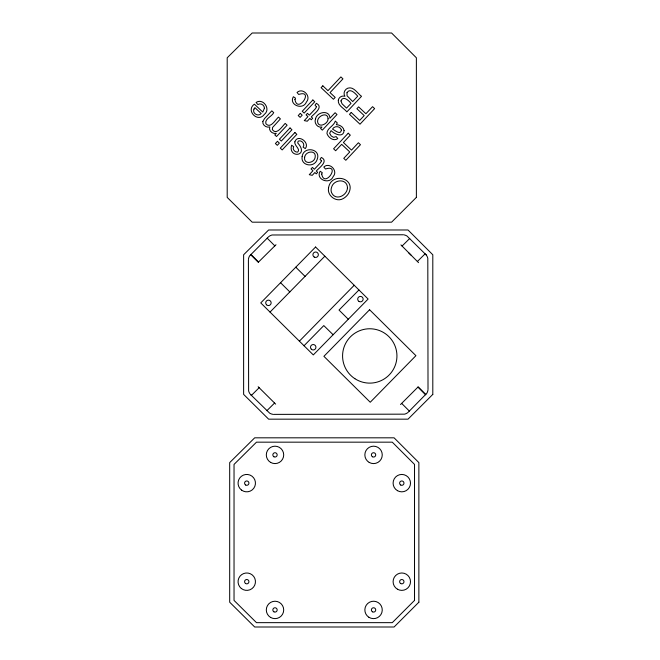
<?xml version="1.0" encoding="UTF-8"?>
<svg xmlns="http://www.w3.org/2000/svg" width="660" height="660" viewBox="0 0 660 660"><rect width="100%" height="100%" fill="white"/><g stroke="black" fill="none" stroke-linecap="round" stroke-linejoin="round"><path stroke-width="0.99" d="M427.969 390.06L427.804 390.868A9.446 9.446 0 0 1 426.789 393.327L408.21 412.211M248.457 259.099L248.622 258.291A9.347 9.347 0 0 1 249.637 255.849L268.405 236.94M270.031 312.089L324.844 256.204M299.368 341.179L354.189 285.293M304.004 345.766L323.796 325.586L333.11 334.727M358.924 289.988L339.025 310.06L348.29 319.25M400.513 404.53L418.192 386.851L425.848 394.573M275.995 244.728L258.274 262.3L250.577 254.611M275.665 404.118L259.149 387.725L251.427 395.381L250.437 394.383M402.072 246.048L409.728 238.466M266.871 410.693L274.593 403.037M417.384 261.492L425.106 253.836L426.253 254.999M407.649 412.698L406.964 413.152A9.446 9.446 0 0 1 404.506 414.166L273.685 414.381M268.966 236.462L269.659 235.999A9.562 9.562 0 0 1 272.126 234.985L402.955 234.77M272.943 414.332L272.126 414.166A9.562 9.562 0 0 1 269.659 413.152L250.577 394.54M403.697 234.828L404.506 234.985A9.446 9.446 0 0 1 406.964 235.999L425.997 254.743M295.787 267.201L305.052 276.383M280.558 282.719L289.822 291.91M417.937 387.106L425.626 394.796M401.659 403.384L409.349 411.064M250.841 254.356L258.538 262.045M408.474 252.59L410.982 255.09M400.925 244.893L418.531 262.655M267.185 238.153L274.84 245.875M258.159 386.727L259.149 387.725M250.099 393.987L249.637 393.302A9.347 9.347 0 0 1 248.622 390.868L248.407 259.834M426.327 255.139L426.789 255.833A9.446 9.446 0 0 1 427.804 258.283L428.018 389.326M294.863 141.817C293.882 145.472 301.059 149.201 297.619 152.13C295.02 152.51 291.992 149.143 293.725 146.71L291.613 145.208C287.793 158.738 309.994 156.511 297.701 142.939L298.097 141.397L298.897 140.869C302.033 140.159 305.299 144.408 303.097 147.13L305.275 148.607C310.315 142.453 297.569 133.543 294.863 141.817M340.964 100.93L342.053 103.785L346.549 108.108L350.98 103.397C349.033 100.666 342.837 95.09 340.964 100.93M344.083 130.548C343.546 138.295 334.315 134.104 331.105 130.614L329.62 133.262L331.196 135.96L333.63 137.354L336.154 136.579L337.788 138.592C333.737 141.71 328.375 137.668 326.972 133.617C326.741 128.18 334.034 126.052 335.296 121.069L337.293 122.942L336.369 124.69C339.776 124.732 343.522 126.992 344.083 130.548M316.478 106.73L315.571 108.562L309.367 115.162L307.445 113.355L306.05 114.848L307.972 116.655L304.268 120.599L307.246 121.234L309.87 118.437L311.281 119.757L312.675 118.264L311.272 116.952C313.987 113.743 323.977 107.176 316.354 103.315L315.043 105.262L316.478 106.73M321.478 160.825L320.57 162.657L314.366 169.257L312.444 167.45L311.05 168.935L312.972 170.742L309.268 174.685L312.246 175.329L314.878 172.532L316.28 173.852L317.674 172.359L316.272 171.047C318.995 167.838 328.977 161.271 321.354 157.41L320.042 159.357L321.478 160.825M338.299 100.188C337.673 105.625 344.041 108.298 346.888 111.886L361.523 96.302C357.53 93.563 353.785 86.254 347.886 88.159C344.668 89.281 342.944 93.349 344.899 96.294C342.061 95.279 338.786 97.21 338.299 100.188M294.946 99.511C297.577 114.427 314.696 89.1 298.691 94.471L297.033 92.458C302.783 87.161 311.594 96.244 306.43 101.995C302.948 110.682 288.453 104.833 293.387 96.715L295.515 98.175L294.946 99.511M321.725 174.05C324.357 188.966 341.467 163.639 325.462 169.01L323.812 166.996C329.554 161.7 338.374 170.783 333.201 176.533C329.719 185.221 315.233 179.371 320.158 171.254L322.286 172.714L321.725 174.05M328.498 188.215C327.154 195.797 336.344 202.612 343.134 198.619A14.561 14.561 0 0 0 348.562 193.438C356.779 177.804 330.726 171.575 328.498 188.215M302.123 156.593C300.465 165.949 314.63 168.168 317.196 159.332C321.37 148.748 303.526 145.645 302.123 156.593M264.412 108.24L262.787 112.076L254.372 104.173C245.322 110.558 257.961 123.296 264.396 114.329C271.177 109.123 263.026 97.738 256.08 102.457L257.829 104.552C260.576 102.704 264.487 105.014 264.412 108.24M341.426 130.119C340.576 135.531 335.024 130.276 332.516 129.121C334.521 125.4 340.436 125.994 341.426 130.119M262.845 121.407C262.168 125.07 266.45 128.007 269.8 126.959C268.274 130.68 272.728 134.351 276.284 133.312L274.791 134.896L276.507 136.505L287.108 125.21L285.194 123.412C282.422 125.969 276.68 135.655 272.349 129.657L272.58 127.471L280.401 118.907L278.487 117.117C275.393 119.592 270.666 129.112 265.897 123.75C264.363 118.899 272.093 116.399 273.71 112.629L271.813 110.847L264.528 118.594L262.845 121.407M347.465 187.762C347.358 195.071 336.468 201.077 332.046 193.553A6.773 6.773 0 0 1 331.468 187.762C333.185 179.215 347.259 178.002 347.465 187.762M304.639 157.253C303.328 164.819 314.375 163.507 315.175 157.22C316.503 149.647 305.432 150.975 304.639 157.253M328.102 118.75C328.152 124.162 317.864 128.626 317.551 121.283C317.551 115.838 327.665 111.383 328.102 118.75M315.529 118.874C313.731 122.884 317.534 128.172 321.964 127.033L320.587 128.502L322.336 130.136L336.996 114.518L335.082 112.728L329.926 118.222C329.802 109.56 316.957 111.68 315.529 118.874M253.976 109.106C251.922 113.322 258.258 117.117 261.203 113.553L254.9 107.63L253.976 109.106M346.995 92.689L347.061 95.774L352.704 101.557L357.736 96.203C355.459 93.629 350.039 87.508 346.995 92.689M322.822 85.825L321.098 87.665L333.448 99.264L335.181 97.424L330.041 92.606L342.952 78.853L340.89 76.923L327.979 90.668L322.822 85.825M300.284 113.371L298.221 115.574L300.135 117.373L302.197 115.17L300.284 113.371M312.856 99.99L302.247 111.276L304.161 113.075L314.771 101.788L312.856 99.99M277.456 141.331L275.385 143.533L277.299 145.332L279.37 143.129L277.456 141.331M290.021 127.949L279.419 139.235L281.333 141.034L291.935 129.739L290.021 127.949M294.913 132.536L280.277 148.12L282.191 149.919L296.827 134.335L294.913 132.536M351.211 112.48L349.486 114.32L359.997 124.195L374.632 108.611L372.57 106.672L365.921 113.751L358.611 106.887L356.878 108.718L364.196 115.591L359.659 120.417L351.211 112.48M348.233 133.213L333.597 148.797L335.659 150.736L341.674 144.334L349.775 151.948L343.761 158.342L345.823 160.281L360.459 144.697L358.397 142.758L351.499 150.109L343.398 142.502L350.295 135.151L348.233 133.213M315.579 247.013L260.758 302.907L313.302 354.923L368.115 299.038L315.579 247.013M369.592 309.746L323.911 356.317L370.243 402.245L415.924 355.674L369.592 309.746M416.377 197.389L391.586 222.181L252.202 222.181L227.197 197.389L227.197 57.791L252.202 33L391.586 33L416.377 57.791L416.377 197.389M432.803 394.383L408.012 419.166L268.628 419.166L243.623 394.383L243.623 254.776L268.628 229.985L408.012 229.985L432.803 254.776L432.803 394.383M414.521 600.41L392.279 622.652L256.484 622.652L234.036 600.402L234.036 464.417L256.484 442.167L392.279 442.167L414.521 464.409L414.521 600.41M418.869 602.209L394.078 627L254.694 627L229.688 602.209L229.688 462.611L254.694 437.819L394.078 437.819L418.869 462.611L418.869 602.209M397.452 490.669A8.695 8.695 0 0 0 410.495 483.136A8.695 8.695 0 0 0 397.452 475.604A8.695 8.695 0 0 0 397.452 490.669M369.204 462.421A8.695 8.695 0 0 0 382.255 454.888A8.695 8.695 0 0 0 369.204 447.356A8.695 8.695 0 0 0 369.204 462.421M270.658 462.421A8.695 8.695 0 0 0 283.701 454.888A8.695 8.695 0 0 0 270.658 447.356A8.695 8.695 0 0 0 270.658 462.421M241.56 490.108A8.695 8.695 0 0 0 255.395 484.143A8.695 8.695 0 0 0 243.309 475.151A8.695 8.695 0 0 0 241.56 490.108M241.304 588.456A8.695 8.695 0 0 0 255.354 583.019A8.695 8.695 0 0 0 243.614 573.573A8.695 8.695 0 0 0 241.304 588.456M270.658 617.463A8.695 8.695 0 0 0 283.701 609.931A8.695 8.695 0 0 0 270.658 602.398A8.695 8.695 0 0 0 270.658 617.463M368.882 617.265A8.695 8.695 0 0 0 382.247 610.302A8.695 8.695 0 0 0 369.534 602.217A8.695 8.695 0 0 0 368.882 617.265M397.452 589.215A8.695 8.695 0 0 0 410.495 581.683A8.695 8.695 0 0 0 397.452 574.15A8.695 8.695 0 0 0 397.452 589.215M400.711 485.017A2.178 2.178 0 0 0 403.978 483.136A2.178 2.178 0 0 0 400.711 481.247A2.178 2.178 0 0 0 400.711 485.017M400.711 583.564A2.178 2.178 0 0 0 403.978 581.683A2.178 2.178 0 0 0 400.711 579.802A2.178 2.178 0 0 0 400.711 583.564M245.668 485.017A2.178 2.178 0 0 0 248.935 483.136A2.178 2.178 0 0 0 245.668 481.247A2.178 2.178 0 0 0 245.668 485.017M273.916 611.812A2.178 2.178 0 0 0 277.175 609.931A2.178 2.178 0 0 0 273.916 608.05A2.178 2.178 0 0 0 273.916 611.812M245.446 583.415A2.178 2.178 0 0 0 248.919 581.947A2.178 2.178 0 0 0 245.908 579.678A2.178 2.178 0 0 0 245.446 583.415M372.463 611.812A2.178 2.178 0 0 0 375.73 609.931A2.178 2.178 0 0 0 372.463 608.05A2.178 2.178 0 0 0 372.463 611.812M372.463 456.769A2.178 2.178 0 0 0 375.73 454.888A2.178 2.178 0 0 0 372.463 453.007A2.178 2.178 0 0 0 372.463 456.769M273.916 456.769A2.178 2.178 0 0 0 277.175 454.888A2.178 2.178 0 0 0 273.916 453.007A2.178 2.178 0 0 0 273.916 456.769M354.89 378.7A27.184 27.184 0 0 0 396.899 357.439A27.184 27.184 0 0 0 357.481 331.691A27.184 27.184 0 0 0 354.89 378.7M314.275 257.078A2.714 2.714 0 0 0 318.351 254.727A2.714 2.714 0 0 0 314.275 252.367A2.714 2.714 0 0 0 314.275 257.078M266.524 304.788A2.714 2.714 0 0 0 271.062 303.526A2.714 2.714 0 0 0 267.696 300.234A2.714 2.714 0 0 0 266.524 304.788M359.057 301.471A2.714 2.714 0 0 0 363.14 299.12A2.714 2.714 0 0 0 359.057 296.769A2.714 2.714 0 0 0 359.057 301.471M311.297 349.173A2.714 2.714 0 0 0 315.843 347.935A2.714 2.714 0 0 0 312.502 344.627A2.714 2.714 0 0 0 311.297 349.173"/></g></svg>
